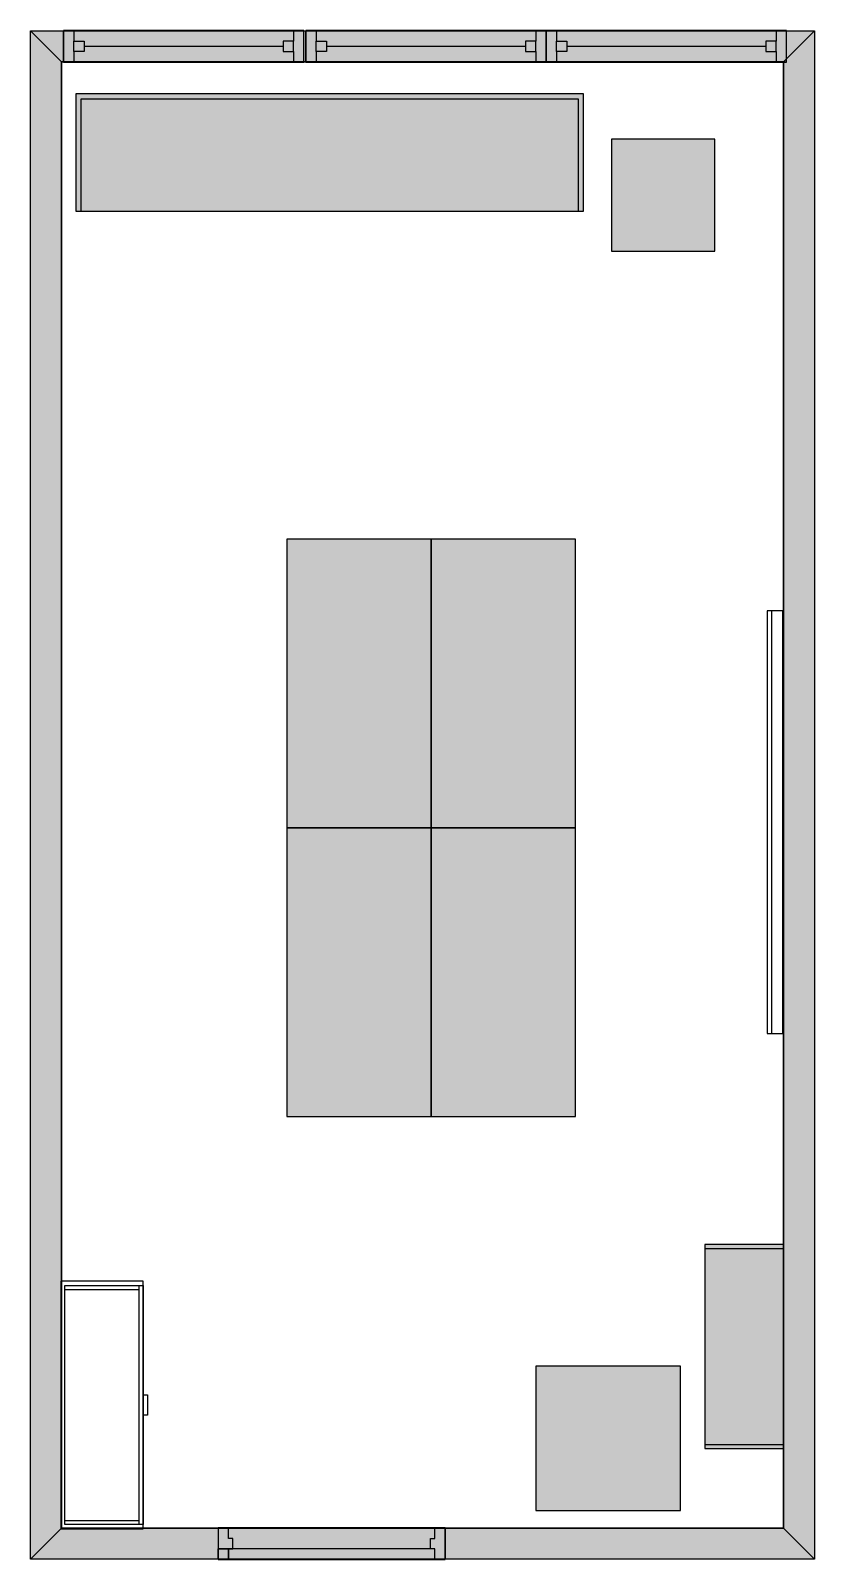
# Model space of a CAD drawing. Extents: x 194 to 3994, y 1049 to 8463.
import ezdxf

# ---------------------------------------------------------------- set-up
doc = ezdxf.new("R2010")
doc.units = 0
doc.header["$MEASUREMENT"] = 0
for name, color, linetype in [('MOUNTABLE', 7, 'CONTINUOUS'), ('OBSTACLE', 7, 'CONTINUOUS'), ('OCCUPIED', 7, 'CONTINUOUS'), ('WALL', 7, 'CONTINUOUS')]:
    doc.layers.add(name, color=color, linetype=linetype)

msp = doc.modelspace()

# ---------------------------------------------------------------- hatches: boundary and pattern name
at = {"layer": 'MOUNTABLE'}
msp.add_hatch(color=253, dxfattribs=at).paths.add_polyline_path([(3010.7, 7392.9), (3510.7, 7392.9), (3510.7, 7936.7), (3010.7, 7936.7)])
at = {"layer": 'OBSTACLE'}
msp.add_hatch(color=254, dxfattribs=at).paths.add_polyline_path([(3463.6, 1586.7), (3843.6, 1586.7), (3843.6, 2576.7), (3463.6, 2576.7)])
at = {"layer": 'OCCUPIED'}
for points in [[(414.1, 8156.7), (414.1, 7586.7), (2874.1, 7586.7), (2874.1, 8156.7)], [(1435.7, 4596.8), (2135.7, 4596.8), (2135.7, 5996.8), (1435.7, 5996.8)], [(2135.7, 4596.8), (2835.7, 4596.8), (2835.7, 5996.8), (2135.7, 5996.8)], [(1435.7, 3196.8), (2135.7, 3196.8), (2135.7, 4596.8), (1435.7, 4596.8)], [(2135.7, 3196.8), (2835.7, 3196.8), (2835.7, 4596.8), (2135.7, 4596.8)], [(2644.1, 1286.7), (3344.1, 1286.7), (3344.1, 1986.7), (2644.1, 1986.7)]]:
    msp.add_hatch(color=31, dxfattribs=at).paths.add_polyline_path(points)
at = {"layer": 'WALL'}
for points in [[(194.1, 1050), (194.1, 8461.5), (344.1, 8311.5), (344.1, 1200)], [(194.1, 8461.5), (3994.1, 8461.5), (3844.1, 8311.5), (344.1, 8311.5)], [(3994.1, 8461.5), (3994.1, 1050), (3844.1, 1200), (3844.1, 8311.5)], [(3994.1, 1050), (194.1, 1050), (344.1, 1200), (3844.1, 1200)]]:
    msp.add_hatch(color=253, dxfattribs=at).paths.add_polyline_path(points)

# ---------------------------------------------------------------- linework, layer by layer
at = {"layer": 'MOUNTABLE', "linetype": 'CONTINUOUS'}
msp.add_lwpolyline([(3010.7, 7392.9), (3510.7, 7392.9), (3510.7, 7936.7), (3010.7, 7936.7)], close=True, dxfattribs=at)
at = {"layer": 'OBSTACLE', "linetype": 'CONTINUOUS'}
for p, q in [((354.1, 8311.5), (354.1, 8461.5)), ((354.1, 8461.5), (404.1, 8461.5)), ((354.1, 8311.5), (354.1, 8461.5)), ((404.1, 8461.5), (404.1, 8411.5)), ((1519.1, 8461.5), (1469.1, 8461.5)), ((1469.1, 8461.5), (1469.1, 8411.5)), ((1519.1, 8311.5), (1519.1, 8461.5)), ((1519.1, 8311.5), (1519.1, 8461.5)), ((1529.1, 8311.5), (1529.1, 8461.5)), ((1529.1, 8461.5), (1579.1, 8461.5)), ((1529.1, 8311.5), (1529.1, 8461.5)), ((1579.1, 8461.5), (1579.1, 8411.5)), ((2694.1, 8461.5), (2644.1, 8461.5)), ((2644.1, 8461.5), (2644.1, 8411.5)), ((2694.1, 8311.5), (2694.1, 8461.5)), ((2694.1, 8461.5), (2744.1, 8461.5)), ((2694.1, 8311.5), (2694.1, 8461.5)), ((2694.1, 8311.5), (2694.1, 8461.5)), ((2694.1, 8311.5), (2694.1, 8461.5)), ((2744.1, 8461.5), (2744.1, 8411.5)), ((3859.1, 8461.5), (3809.1, 8461.5)), ((3809.1, 8461.5), (3809.1, 8411.5)), ((3859.1, 8311.5), (3859.1, 8461.5)), ((3859.1, 8311.5), (3859.1, 8461.5)), ((454.1, 8386.5), (1419.1, 8386.5)), ((1629.1, 8386.5), (2594.1, 8386.5)), ((2794.1, 8386.5), (3759.1, 8386.5)), ((404.1, 8311.5), (354.1, 8311.5)), ((404.1, 8361.5), (404.1, 8311.5)), ((1469.1, 8361.5), (1469.1, 8311.5)), ((1469.1, 8311.5), (1519.1, 8311.5)), ((1579.1, 8311.5), (1529.1, 8311.5)), ((1579.1, 8361.5), (1579.1, 8311.5)), ((2644.1, 8361.5), (2644.1, 8311.5)), ((2644.1, 8311.5), (2694.1, 8311.5)), ((2744.1, 8311.5), (2694.1, 8311.5)), ((2744.1, 8361.5), (2744.1, 8311.5)), ((3809.1, 8361.5), (3809.1, 8311.5)), ((3809.1, 8311.5), (3859.1, 8311.5)), ((3787.9, 3599), (3787.9, 5649)), ((3463.6, 2556.7), (3843.6, 2556.7)), ((720.1, 1217.6), (720.1, 2377.6)), ((360.1, 2357.6), (720.1, 2357.6)), ((3463.6, 1606.7), (3843.6, 1606.7)), ((360.1, 1237.6), (720.1, 1237.6)), ((1103.9, 1200), (1103.9, 1050)), ((1153.9, 1200), (1103.9, 1200)), ((1103.9, 1200), (1103.9, 1050)), ((1153.9, 1150), (1153.9, 1200)), ((2153.4, 1150), (2153.4, 1200)), ((2153.4, 1200), (2203.4, 1200)), ((2203.4, 1200), (2203.4, 1050)), ((2203.4, 1200), (2203.4, 1050)), ((1173.9, 1150), (1153.9, 1150)), ((1173.9, 1100), (1173.9, 1150)), ((2133.4, 1100), (2133.4, 1150)), ((2133.4, 1150), (2153.4, 1150)), ((1103.9, 1050), (1153.9, 1050)), ((1153.9, 1050), (1153.9, 1100)), ((1153.9, 1100), (1173.9, 1100)), ((2153.4, 1100), (2133.4, 1100)), ((2153.4, 1050), (2153.4, 1100)), ((2203.4, 1050), (2153.4, 1050))]:
    msp.add_line(p, q, dxfattribs=at)
for points in [[(354.1, 8310.3), (1519.1, 8310.3), (1519.1, 8462.8), (354.1, 8462.8)], [(1529.1, 8310.3), (2694.1, 8310.3), (2694.1, 8462.8), (1529.1, 8462.8)], [(2694.1, 8310.3), (3859.1, 8310.3), (3859.1, 8462.8), (2694.1, 8462.8)], [(404.1, 8411.5), (454.1, 8411.5), (454.1, 8361.5), (404.1, 8361.5)], [(1469.1, 8411.5), (1419.1, 8411.5), (1419.1, 8361.5), (1469.1, 8361.5)], [(1579.1, 8411.5), (1629.1, 8411.5), (1629.1, 8361.5), (1579.1, 8361.5)], [(2644.1, 8411.5), (2594.1, 8411.5), (2594.1, 8361.5), (2644.1, 8361.5)], [(2744.1, 8411.5), (2794.1, 8411.5), (2794.1, 8361.5), (2744.1, 8361.5)], [(3809.1, 8411.5), (3759.1, 8411.5), (3759.1, 8361.5), (3809.1, 8361.5)], [(3765.4, 3599), (3840.4, 3599), (3840.4, 5649), (3765.4, 5649)], [(3463.6, 1586.7), (3843.6, 1586.7), (3843.6, 2576.7), (3463.6, 2576.7)], [(340.1, 1197.6), (740.1, 1197.6), (740.1, 2397.6), (340.1, 2397.6)], [(360.1, 1217.6), (360.1, 2377.6), (740.1, 2377.6), (740.1, 1217.6)], [(740.1, 1747.6), (740.1, 1847.6), (760.1, 1847.6), (760.1, 1747.6)], [(2203.4, 1201.3), (1103.9, 1201.3), (1103.9, 1048.7), (2203.4, 1048.7)], [(1103.4, 1050), (2153.4, 1050), (2153.4, 1100), (1103.4, 1100)], [(1103.4, 1100), (1153.9, 1100), (1153.9, 1050), (1103.4, 1050)]]:
    msp.add_lwpolyline(points, close=True, dxfattribs=at)
at = {"layer": 'OCCUPIED', "linetype": 'CONTINUOUS'}
for points in [[(414.1, 8156.7), (414.1, 7586.7), (2874.1, 7586.7), (2874.1, 8156.7)], [(1435.7, 4596.8), (2135.7, 4596.8), (2135.7, 5996.8), (1435.7, 5996.8)], [(2135.7, 4596.8), (2835.7, 4596.8), (2835.7, 5996.8), (2135.7, 5996.8)], [(1435.7, 3196.8), (2135.7, 3196.8), (2135.7, 4596.8), (1435.7, 4596.8)], [(2135.7, 3196.8), (2835.7, 3196.8), (2835.7, 4596.8), (2135.7, 4596.8)], [(2644.1, 1286.7), (3344.1, 1286.7), (3344.1, 1986.7), (2644.1, 1986.7)]]:
    msp.add_lwpolyline(points, close=True, dxfattribs=at)
msp.add_lwpolyline([(439.1, 7586.7), (439.1, 8131.7), (2849.1, 8131.7), (2849.1, 7586.7)], dxfattribs=at)
at = {"layer": 'WALL', "linetype": 'CONTINUOUS'}
for p, q in [((194.1, 1050), (194.1, 8461.5)), ((194.1, 8461.5), (3994.1, 8461.5)), ((3994.1, 8461.5), (3994.1, 1050)), ((344.1, 1200), (344.1, 8311.5)), ((344.1, 8311.5), (3844.1, 8311.5)), ((3844.1, 8311.5), (3844.1, 1200)), ((3844.1, 1200), (344.1, 1200)), ((3994.1, 1050), (194.1, 1050))]:
    msp.add_line(p, q, dxfattribs=at)
for points in [[(194.1, 1050), (194.1, 8461.5), (344.1, 8311.5), (344.1, 1200)], [(194.1, 8461.5), (3994.1, 8461.5), (3844.1, 8311.5), (344.1, 8311.5)], [(3994.1, 8461.5), (3994.1, 1050), (3844.1, 1200), (3844.1, 8311.5)], [(3994.1, 1050), (194.1, 1050), (344.1, 1200), (3844.1, 1200)]]:
    msp.add_lwpolyline(points, close=True, dxfattribs=at)

doc.saveas('drawing.dxf')
